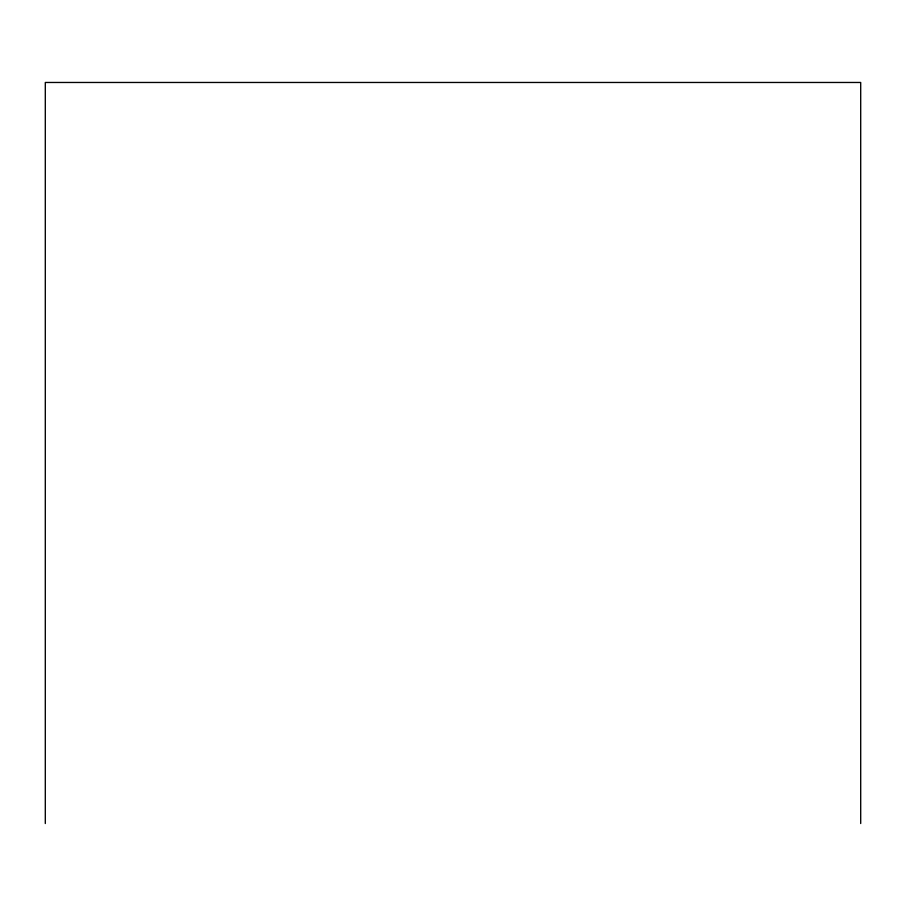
<?xml version="1.0" encoding="UTF-8"?>
<svg xmlns="http://www.w3.org/2000/svg" width="906" height="906" viewBox="0 0 906 906"><rect width="100%" height="100%" fill="white"/><g stroke="black" fill="none" stroke-linecap="round" stroke-linejoin="round"><path stroke-width="1.36" d="M860.7 823.531L860.7 82.469L45.3 82.469L45.3 823.531"/></g></svg>
